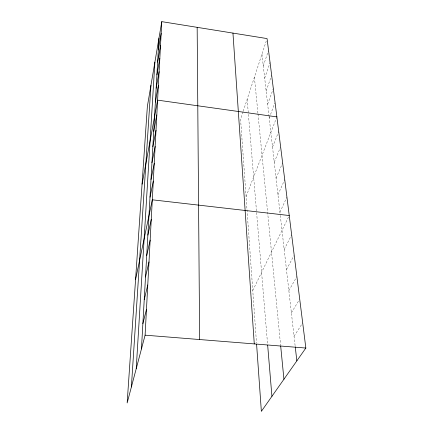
<?xml version="1.0" encoding="UTF-8"?>
<svg xmlns="http://www.w3.org/2000/svg" width="433" height="433" viewBox="0 0 433 433"><rect width="100%" height="100%" fill="white"/><g stroke="black" fill="none" stroke-linecap="round" stroke-linejoin="round"><path stroke-width="0.32" stroke-dasharray="2.17 1.62" d="M243.01 111.871L240.58 119.259L256.498 342.99M243.211 111.254L266.241 41.07M263.291 65.94L268.325 50.964M264.687 78.194L270.068 62.579M266.138 90.941L271.664 75.32M267.648 104.212L273.331 88.597M269.218 118.036L274.831 103.07M246.079 196.517L276.638 117.522M272.519 147.052L278.711 131.551M274.251 162.278L280.373 147.469M276.059 178.179L282.635 162.851M277.954 194.801L284.735 179.592M279.929 212.192L286.933 197.134M252.769 290.521L288.952 216.127M284.178 249.511L291.658 234.854M286.457 269.564L293.893 255.741M288.854 290.64L296.886 276.552M291.377 312.821L299.365 299.663M294.039 336.192L302.694 322.888M261.949 54.147L268.996 116.06M269.072 116.721L280.227 214.795M280.303 215.445L295.176 346.189M254.409 77.134L257.938 113.257M258.003 113.928L280.611 345.296M247.156 99.222L267.605 344.5"/><path stroke-width="0.65" d="M161.78 21.65L147.372 106.345L127.156 402.971L145.098 335.174L161.78 21.65L267.058 38.58L305.844 348.045L261.364 411.35L256.596 344.295M141.445 348.976L158.992 38.034M136.222 368.705L154.884 62.195M131.388 386.961L150.944 85.361M158.326 49.833L161.157 33.401M157.634 62.108L160.502 45.638M156.914 74.887L159.826 58.401M156.161 88.213L159.117 71.71M155.377 102.107L158.375 85.61M142.067 184.193L157.607 100.137L276.876 116.899M153.726 131.323L156.822 114.886M152.86 146.69L155.999 130.306M151.956 162.754L155.138 146.457M151.003 179.571L154.24 163.382M150.013 197.199L153.293 181.146M135.572 279.501L152.302 199.808L289.239 215.531M147.869 235.108L151.258 219.439M146.717 255.53L150.154 240.12M145.504 277.033L148.995 261.933M144.227 299.712L147.767 284.974M142.874 323.657L146.473 309.346M145.098 335.174L305.844 348.045M295.252 346.86L296.843 360.857M280.676 345.967L283.929 379.238M267.659 345.161L271.924 396.319M232.954 33.092L254.279 343.916M197.161 27.339L199.645 339.542"/></g></svg>
